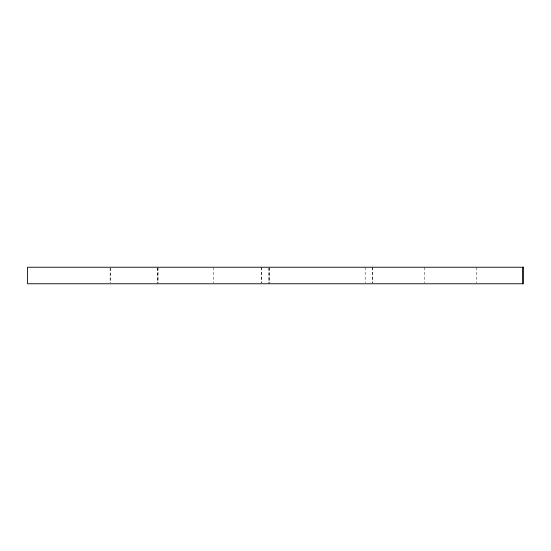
<?xml version="1.0" encoding="UTF-8"?>
<svg xmlns="http://www.w3.org/2000/svg" width="551" height="551" viewBox="0 0 551 551"><rect width="100%" height="100%" fill="white"/><g stroke="black" fill="none" stroke-linecap="round" stroke-linejoin="round"><path stroke-width="0.41" stroke-dasharray="2.75 2.07" d="M476.767 267.235L476.767 282.938M424.249 267.235L424.249 282.938M372.813 267.235L372.813 282.938M372.435 267.235L372.435 282.938M365.168 267.235L365.168 282.938M269.184 268.061L269.184 283.765M269.06 267.235L269.06 282.938M268.916 268.061L268.916 283.765M261.629 267.235L261.629 282.938M261.25 267.235L261.25 282.938M213.457 267.235L213.457 282.938M158.027 267.235L158.027 282.938M157.875 268.061L157.875 283.765M157.607 268.061L157.607 282.938M110.214 268.061L110.214 282.938M110.124 268.061L110.124 282.938"/><path stroke-width="0.83" d="M522.534 267.235L522.534 283.765M523.45 267.235L27.55 267.235L27.55 283.765L523.45 283.765L523.45 267.235"/></g></svg>
